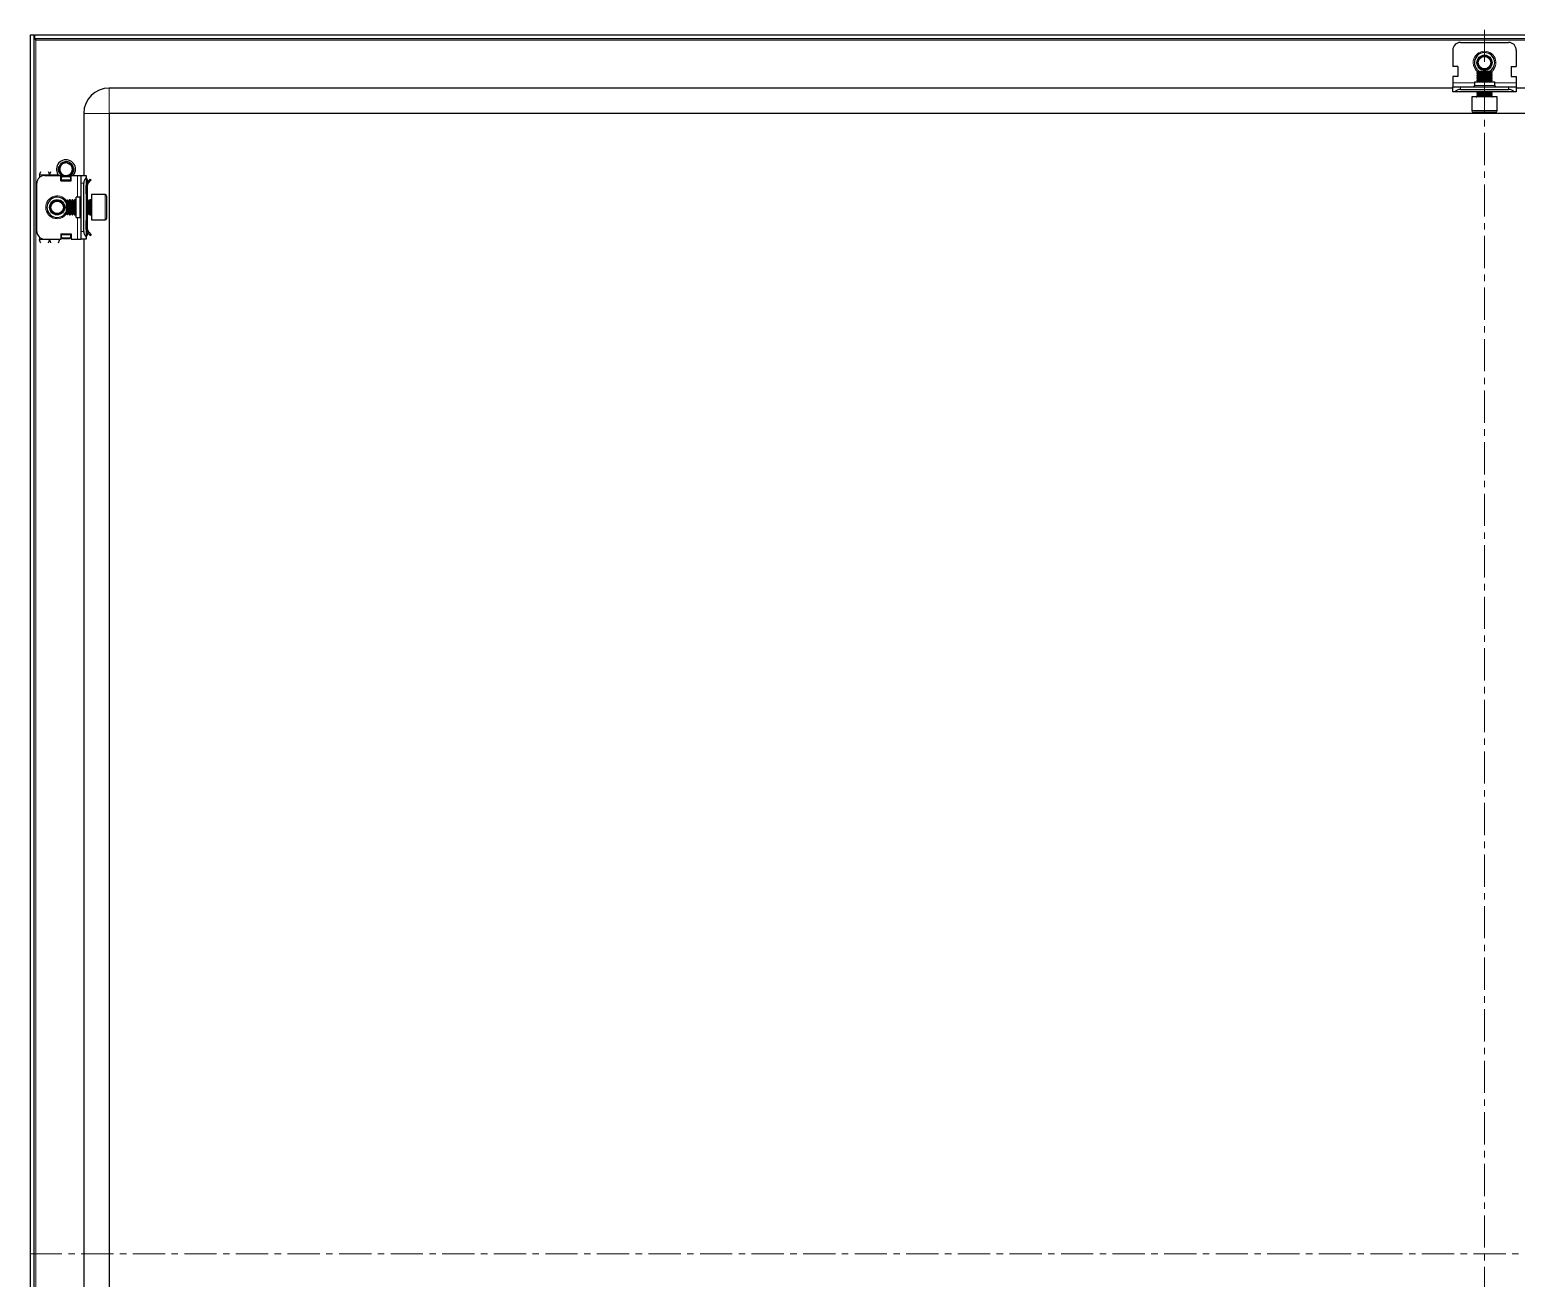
# Model space of a CAD drawing. Header units: millimetres. Extents: x -662 to 1946, y -353 to 961.
# Drawn here: x 800 to 1386, y 280 to 773 of the extents above; entities that cross this region are included whole.
import ezdxf

# ---------------------------------------------------------------- set-up
doc = ezdxf.new("R2010")
doc.units = ezdxf.units.MM
doc.linetypes.add('CENTERX2', pattern=[20.32, 12.7, -2.54, 2.54, -2.54])
doc.layers.add('FORMAT', color=7, linetype='Continuous')

msp = doc.modelspace()

# ---------------------------------------------------------------- linework, layer by layer
at = {"color": 7, "linetype": 'Continuous', "lineweight": 25}
for p, q in [((800.17, -190.4), (800.17, 770.6)), ((800.17, 770.6), (801.67, 770.6)), ((801.67, -190.4), (801.67, 770.6)), ((801.87, 769.1), (801.87, 770.6)), ((801.87, 770.6), (1944.47, 770.6)), ((801.87, 769.1), (1944.47, 769.1)), ((1363.67, 767.6), (1382.67, 767.6)), ((1360.67, 764.6), (1360.67, 758.1)), ((1385.67, 764.6), (1385.67, 758.1)), ((1362.67, 758.1), (1360.67, 758.1)), ((1362.67, 758.1), (1362.67, 754.1)), ((1370.73, 756.1), (1370.17, 755.55)), ((1375.62, 756.1), (1370.73, 756.1)), ((1376.17, 755.55), (1375.62, 756.1)), ((1383.67, 758.1), (1385.67, 758.1)), ((1383.67, 758.1), (1383.67, 754.1)), ((1360.67, 754.1), (1360.67, 751.6)), ((1362.67, 754.1), (1360.67, 754.1)), ((1360.67, 751.6), (1360.67, 750.1)), ((1360.67, 748.1), (1360.67, 750.1)), ((1360.67, 750.1), (1363.67, 750.1)), ((1363.67, 750.1), (1382.67, 750.1)), ((1369.17, 752.1), (1369.17, 750.6)), ((1369.17, 752.1), (1377.17, 752.1)), ((1370.17, 755.55), (1370.17, 755.49)), ((1376.17, 755.55), (1370.17, 755.55)), ((1370.17, 755.49), (1370.73, 755.1)), ((1370.65, 755.49), (1370.17, 755.49)), ((1370.73, 755.1), (1370.17, 754.71)), ((1370.17, 754.71), (1370.17, 754.49)), ((1370.65, 754.71), (1370.17, 754.71)), ((1370.17, 754.49), (1370.73, 754.1)), ((1370.65, 754.49), (1370.17, 754.49)), ((1370.73, 754.1), (1370.17, 753.71)), ((1370.17, 753.71), (1370.17, 753.49)), ((1370.65, 753.71), (1370.17, 753.71)), ((1370.17, 753.49), (1370.73, 753.1)), ((1370.65, 753.49), (1370.17, 753.49)), ((1370.73, 753.1), (1370.17, 752.71)), ((1370.17, 752.71), (1370.17, 752.49)), ((1370.65, 752.71), (1370.17, 752.71)), ((1370.17, 752.49), (1370.73, 752.1)), ((1370.65, 752.49), (1370.17, 752.49)), ((1376.17, 755.49), (1370.65, 755.49)), ((1376.17, 754.71), (1370.65, 754.71)), ((1376.17, 754.49), (1370.65, 754.49)), ((1376.17, 753.71), (1370.65, 753.71)), ((1376.17, 753.49), (1370.65, 753.49)), ((1376.17, 752.71), (1370.65, 752.71)), ((1376.17, 752.49), (1370.65, 752.49)), ((1371.11, 755.1), (1370.73, 755.1)), ((1371.11, 754.1), (1370.73, 754.1)), ((1371.11, 753.1), (1370.73, 753.1)), ((1375.62, 755.1), (1371.11, 755.1)), ((1375.62, 754.1), (1371.11, 754.1)), ((1375.62, 753.1), (1371.11, 753.1)), ((1375.62, 755.1), (1376.17, 755.49)), ((1376.17, 754.71), (1375.62, 755.1)), ((1375.62, 754.1), (1376.17, 754.49)), ((1376.17, 753.71), (1375.62, 754.1)), ((1375.62, 753.1), (1376.17, 753.49)), ((1376.17, 752.71), (1375.62, 753.1)), ((1375.62, 752.1), (1376.17, 752.49)), ((1376.17, 755.49), (1376.17, 755.55)), ((1376.17, 754.49), (1376.17, 754.71)), ((1376.17, 753.49), (1376.17, 753.71)), ((1376.17, 752.49), (1376.17, 752.71)), ((1377.17, 750.6), (1377.17, 752.1)), ((1382.67, 750.1), (1385.67, 750.1)), ((1383.67, 754.1), (1385.67, 754.1)), ((1385.67, 754.1), (1385.67, 751.6)), ((1385.67, 751.6), (1385.67, 750.1)), ((1385.67, 750.1), (1385.67, 748.1)), ((1360.67, 749.6), (831.17, 749.6)), ((1361.44, 748.1), (1360.67, 748.1)), ((1384.91, 748.1), (1361.44, 748.1)), ((1363.67, 749.1), (1382.67, 749.1)), ((1368.17, 746.1), (1368.17, 740.7)), ((1378.17, 746.1), (1368.17, 746.1)), ((1370.73, 748.1), (1370.17, 747.71)), ((1370.17, 747.71), (1370.17, 747.49)), ((1370.65, 747.71), (1370.17, 747.71)), ((1370.17, 747.49), (1370.73, 747.1)), ((1370.65, 747.49), (1370.17, 747.49)), ((1370.73, 747.1), (1370.17, 746.71)), ((1370.17, 746.71), (1370.17, 746.35)), ((1370.65, 746.71), (1370.17, 746.71)), ((1376.17, 747.71), (1370.65, 747.71)), ((1376.17, 747.49), (1370.65, 747.49)), ((1376.17, 746.71), (1370.65, 746.71)), ((1371.11, 747.1), (1370.73, 747.1)), ((1375.62, 747.1), (1371.11, 747.1)), ((1376.17, 747.71), (1375.62, 748.1)), ((1375.62, 747.1), (1376.17, 747.49)), ((1376.17, 746.71), (1375.62, 747.1)), ((1376.17, 747.49), (1376.17, 747.71)), ((1376.17, 746.35), (1376.17, 746.71)), ((1378.17, 740.7), (1378.17, 746.1)), ((1385.67, 748.1), (1384.91, 748.1)), ((1915.17, 749.6), (1385.67, 749.6)), ((821.17, 739.6), (821.17, 715.1)), ((831.17, 739.6), (831.17, -159.4)), ((1915.17, 739.6), (831.17, 739.6)), ((1377.57, 740.1), (1368.77, 740.1)), ((814.37, 720.59), (813.63, 720.52)), ((803.67, 715.35), (803.67, 714.34)), ((805.67, 715.1), (812.17, 715.1)), ((811.17, 717.69), (811.2, 717.95)), ((811.17, 717.69), (811.17, 717.64)), ((811.19, 717.9), (811.18, 717.85)), ((811.18, 717.49), (811.19, 717.67)), ((811.18, 717.49), (811.18, 717.44)), ((811.19, 717.29), (811.19, 717.24)), ((811.22, 718.11), (811.21, 718.06)), ((811.22, 717.1), (811.22, 717.05)), ((811.26, 718.3), (811.25, 718.26)), ((811.25, 716.92), (811.26, 716.87)), ((811.26, 718.3), (811.33, 718.54)), ((811.31, 718.49), (811.3, 718.45)), ((811.3, 716.74), (811.31, 716.69)), ((811.36, 716.56), (811.36, 716.55)), ((811.95, 715.59), (811.98, 715.56)), ((812.08, 715.45), (812.12, 715.42)), ((812.17, 713.1), (812.17, 715.1)), ((812.39, 715.19), (812.19, 715.37)), ((812.23, 715.31), (812.27, 715.28)), ((812.39, 715.19), (812.43, 715.16)), ((812.42, 714.72), (812.77, 714.96)), ((812.92, 714.72), (812.42, 714.37)), ((812.42, 714.37), (812.42, 714.72)), ((812.55, 720.12), (812.75, 720.24)), ((812.56, 715.07), (812.61, 715.04)), ((812.74, 714.96), (812.6, 715.08)), ((812.72, 720.23), (812.68, 720.2)), ((812.73, 720.16), (812.68, 720.2)), ((812.72, 720.23), (812.95, 720.31)), ((812.74, 714.96), (812.74, 715.07)), ((812.74, 714.96), (812.78, 714.94)), ((812.91, 720.32), (812.86, 720.3)), ((812.92, 714.72), (813.32, 714.72)), ((813.1, 720.4), (813.05, 720.38)), ((813.28, 714.74), (813.08, 714.84)), ((813.1, 720.4), (813.33, 720.47)), ((813.1, 714.8), (813.14, 714.78)), ((813.29, 720.47), (813.25, 720.45)), ((813.28, 714.74), (813.32, 714.72)), ((813.48, 720.52), (813.44, 720.51)), ((813.45, 714.69), (813.5, 714.68)), ((815.15, 714.76), (814.96, 714.72)), ((815.01, 714.72), (815.42, 714.72)), ((815.92, 714.37), (815.42, 714.72)), ((815.52, 715.01), (815.92, 714.72)), ((815.87, 720.08), (815.83, 720.1)), ((815.92, 714.72), (815.92, 714.37)), ((816.04, 719.95), (816, 719.98)), ((816.19, 719.82), (816.16, 719.85)), ((816.17, 713.1), (816.17, 715.1)), ((816.17, 715.1), (818.67, 715.1)), ((816.44, 715.63), (816.28, 715.51)), ((816.41, 715.67), (816.29, 715.48)), ((816.33, 719.68), (816.3, 719.71)), ((816.33, 719.68), (816.45, 719.55)), ((816.45, 719.56), (816.43, 719.58)), ((816.46, 718.47), (816.63, 718.06)), ((816.94, 716.48), (816.84, 716.3)), ((816.95, 716.48), (816.85, 716.3)), ((817.01, 716.62), (817.02, 716.66)), ((817.06, 716.8), (817.08, 716.85)), ((817.17, 717.4), (817.11, 717.09)), ((817.11, 716.99), (817.12, 717.04)), ((817.15, 717.2), (817.15, 717.25)), ((817.17, 717.6), (817.17, 717.6)), ((817.17, 717.4), (817.17, 717.45)), ((818.67, 715.1), (820.17, 715.1)), ((820.17, 715.1), (822.17, 715.1)), ((820.17, 712.1), (820.17, 715.1)), ((822.17, 715.1), (822.17, 714.34)), ((802.67, 693.1), (802.67, 712.1)), ((812.37, 714.31), (812.17, 714.43)), ((812.17, 713.1), (816.17, 713.1)), ((812.37, 713.1), (812.37, 714.31)), ((812.42, 713.45), (812.42, 714.37)), ((812.42, 713.1), (812.42, 713.45)), ((814.62, 714.64), (814.44, 714.61)), ((814.77, 714.66), (814.82, 714.67)), ((816.17, 714.43), (815.92, 714.28)), ((815.92, 714.37), (815.92, 713.45)), ((815.92, 713.45), (815.92, 713.1)), ((820.17, 693.1), (820.17, 712.1)), ((821.17, 693.1), (821.17, 712.1)), ((822.17, 714.34), (822.17, 690.86)), ((822.17, 714.01), (822.38, 713.81)), ((822.67, 711.35), (822.17, 711.35)), ((822.17, 707.85), (822.17, 711.35)), ((822.67, 713.1), (822.67, 712.64)), ((822.67, 707.85), (822.67, 711.35)), ((822.76, 712.76), (823.73, 713.74)), ((823.11, 712.41), (822.76, 712.76)), ((823.11, 712.41), (824.09, 713.39)), ((823.73, 713.74), (824.09, 713.39)), ((814.73, 705.6), (814.17, 705.05)), ((814.17, 705.05), (814.17, 701.28)), ((814.78, 705.6), (814.73, 705.6)), ((814.73, 705.6), (814.73, 700.98)), ((815.17, 705.05), (814.78, 705.6)), ((814.78, 705.6), (814.78, 705.13)), ((814.78, 705.13), (814.78, 699.6)), ((815.56, 705.6), (815.17, 705.05)), ((815.17, 705.05), (815.17, 704.66)), ((815.17, 704.66), (815.17, 700.15)), ((815.78, 705.6), (815.56, 705.6)), ((815.56, 705.6), (815.56, 705.13)), ((815.56, 705.13), (815.56, 699.6)), ((816.17, 705.05), (815.78, 705.6)), ((815.78, 705.6), (815.78, 705.13)), ((815.78, 705.13), (815.78, 699.6)), ((816.56, 705.6), (816.17, 705.05)), ((816.17, 705.05), (816.17, 704.66)), ((816.17, 704.66), (816.17, 700.15)), ((816.78, 705.6), (816.56, 705.6)), ((816.56, 705.6), (816.56, 705.13)), ((816.56, 705.13), (816.56, 699.6)), ((817.17, 705.05), (816.78, 705.6)), ((816.78, 705.6), (816.78, 705.13)), ((816.78, 705.13), (816.78, 699.6)), ((817.56, 705.6), (817.17, 705.05)), ((817.17, 705.05), (817.17, 704.66)), ((817.17, 704.66), (817.17, 700.15)), ((817.78, 705.6), (817.56, 705.6)), ((817.56, 705.6), (817.56, 705.13)), ((817.56, 705.13), (817.56, 699.6)), ((818.17, 705.05), (817.78, 705.6)), ((817.78, 705.6), (817.78, 705.13)), ((817.78, 705.13), (817.78, 699.6)), ((819.67, 706.6), (818.17, 706.6)), ((818.17, 698.6), (818.17, 706.6)), ((822.67, 707.85), (822.17, 707.85)), ((822.56, 705.6), (822.17, 705.05)), ((822.78, 705.6), (822.56, 705.6)), ((822.56, 705.6), (822.56, 705.13)), ((822.56, 705.13), (822.56, 699.6)), ((822.67, 705.6), (822.67, 707.85)), ((823.17, 705.05), (822.78, 705.6)), ((822.78, 705.6), (822.78, 705.13)), ((822.78, 705.13), (822.78, 699.6)), ((823.56, 705.6), (823.17, 705.05)), ((823.17, 705.05), (823.17, 704.66)), ((823.17, 704.66), (823.17, 700.15)), ((823.92, 705.6), (823.56, 705.6)), ((823.56, 705.6), (823.56, 705.13)), ((823.56, 705.13), (823.56, 699.6)), ((829.57, 707.6), (824.17, 707.6)), ((824.17, 707.6), (824.17, 699.91)), ((830.17, 707), (830.17, 700.23)), ((814.17, 701.28), (814.17, 700.15)), ((814.17, 700.15), (814.73, 699.6)), ((814.73, 700.98), (814.73, 699.6)), ((814.73, 699.6), (814.78, 699.6)), ((814.78, 699.6), (815.17, 700.15)), ((815.17, 700.15), (815.56, 699.6)), ((815.56, 699.6), (815.78, 699.6)), ((815.78, 699.6), (816.17, 700.15)), ((816.17, 700.15), (816.56, 699.6)), ((816.56, 699.6), (816.78, 699.6)), ((816.78, 699.6), (817.17, 700.15)), ((817.17, 700.15), (817.56, 699.6)), ((817.56, 699.6), (817.78, 699.6)), ((817.78, 699.6), (818.17, 700.15)), ((818.17, 698.6), (819.67, 698.6)), ((822.17, 700.15), (822.56, 699.6)), ((822.17, 697.35), (822.67, 697.35)), ((822.17, 693.85), (822.17, 697.35)), ((822.56, 699.6), (822.78, 699.6)), ((822.67, 697.35), (822.67, 699.6)), ((822.67, 693.85), (822.67, 697.35)), ((822.78, 699.6), (823.17, 700.15)), ((823.17, 700.15), (823.56, 699.6)), ((823.56, 699.6), (823.92, 699.6)), ((824.17, 699.91), (824.17, 697.6)), ((824.17, 697.6), (829.57, 697.6)), ((830.17, 700.23), (830.17, 698.2)), ((812.17, 692.1), (812.17, 690.1)), ((812.17, 692.1), (816.17, 692.1)), ((812.37, 690.22), (812.37, 692.1)), ((812.42, 691.75), (812.42, 692.1)), ((812.42, 690.83), (812.42, 691.75)), ((815.92, 692.1), (815.92, 691.75)), ((815.92, 691.75), (815.92, 690.83)), ((816.17, 692.1), (816.17, 690.1)), ((820.17, 690.1), (820.17, 693.1)), ((822.67, 693.85), (822.17, 693.85)), ((822.38, 691.39), (822.17, 691.19)), ((822.67, 692.1), (822.67, 692.49)), ((823.11, 692.79), (822.76, 692.44)), ((822.76, 692.44), (823.73, 691.46)), ((823.11, 692.79), (824.09, 691.81)), ((823.73, 691.46), (824.09, 691.81)), ((803.67, 690.86), (803.67, 689.85)), ((805.67, 690.1), (812.17, 690.1)), ((811.67, 690.1), (811.67, 689.85)), ((812.17, 690.22), (812.37, 690.22)), ((812.42, 690.83), (812.92, 690.48)), ((812.42, 690.48), (812.42, 690.83)), ((812.92, 690.13), (812.42, 690.48)), ((815.42, 690.48), (812.92, 690.48)), ((812.92, 690.48), (812.92, 690.13)), ((815.42, 690.13), (812.92, 690.13)), ((815.42, 690.48), (815.92, 690.83)), ((815.42, 690.13), (815.42, 690.48)), ((815.92, 690.48), (815.42, 690.13)), ((815.92, 690.83), (815.92, 690.48)), ((816.17, 690.1), (818.67, 690.1)), ((818.67, 690.1), (820.17, 690.1)), ((822.17, 690.1), (820.17, 690.1)), ((821.17, 690.1), (821.17, -109.9)), ((822.17, 690.86), (822.17, 690.1))]:
    msp.add_line(p, q, dxfattribs=at)
at = {"color": 8, "linetype": 'Continuous', "lineweight": 18}
for p, q in [((802.27, -188.3), (802.27, 768.5)), ((802.27, 768.5), (1944.07, 768.5)), ((1360.67, 751.6), (1369.17, 751.6)), ((1363.67, 750.1), (1363.67, 749.1)), ((1369.17, 750.6), (1377.17, 750.6)), ((1377.17, 751.6), (1385.67, 751.6)), ((1382.67, 749.1), (1382.67, 750.1)), ((831.17, 739.6), (831.17, 749.6)), ((1370.17, 746.35), (1374.79, 746.35)), ((1374.79, 746.35), (1376.17, 746.35)), ((831.17, 739.6), (821.17, 739.6)), ((1368.17, 740.7), (1378.17, 740.7)), ((803.67, 715.35), (807.67, 715.35)), ((807.67, 715.35), (811.17, 715.35)), ((818.67, 706.6), (818.67, 715.1)), ((815.92, 713.45), (812.42, 713.45)), ((821.17, 712.1), (820.17, 712.1)), ((822.17, 713.6), (822.38, 713.81)), ((822.17, 713.1), (822.67, 713.1)), ((819.67, 698.6), (819.67, 706.6)), ((823.92, 699.6), (823.92, 705.6)), ((829.57, 699.91), (829.57, 707.6)), ((818.67, 690.1), (818.67, 698.6)), ((829.57, 697.6), (829.57, 699.91)), ((812.42, 691.75), (815.92, 691.75)), ((820.17, 693.1), (821.17, 693.1)), ((822.17, 692.1), (822.67, 692.1)), ((822.17, 691.6), (822.38, 691.39)), ((803.67, 689.85), (807.67, 689.85)), ((811.67, 689.85), (807.67, 689.85))]:
    msp.add_line(p, q, dxfattribs=at)
at = {"color": 7, "linetype": 'Continuous', "lineweight": 25}
for centre, radius in [((1373.17, 759.6), 3), ((1373.17, 759.6), 2.76), ((1373.17, 759.6), 2.45), ((810.67, 702.6), 3), ((810.67, 702.6), 2.76), ((810.67, 702.6), 2.45)]:
    msp.add_circle(centre, radius, dxfattribs=at)
for centre, radius, start, end in [((1363.67, 764.6), 3, 90, 180), ((1382.67, 764.6), 3, 0, 90), ((1373.17, 759.6), 4, 0, 241.04498), ((1373.17, 759.6), 4, 298.95502, 0), ((1368.67, 750.6), 0.5, 270, 0), ((1377.67, 750.6), 0.5, 180, 270), ((831.17, 739.6), 10, 90, 180), ((1363.67, 746.1), 3, 90, 138.18969), ((1369.92, 746.35), 0.25, 270, 0), ((1376.42, 746.35), 0.25, 180, 270), ((1382.67, 746.1), 3, 41.81031, 90), ((1368.77, 740.7), 0.6, 180, 270), ((1377.57, 740.7), 0.6, 270, 0), ((814.17, 717.6), 3.75, 0, 221.81031), ((814.17, 717.6), 3, 59.92857, 86.21929), ((805.67, 712.1), 3, 90, 180), ((814.17, 717.6), 2.5, 168.59442, 228.59442), ((814.17, 717.6), 2.5, 108.59442, 168.59442), ((814.17, 717.6), 2.5, 228.59442, 288.59442), ((814.17, 717.6), 2.5, 75.88813, 108.59442), ((814.17, 717.6), 2.5, 288.59442, 348.59442), ((814.17, 717.6), 3, 360, 40.74374), ((814.17, 717.6), 2.5, 348.59442, 10.51652), ((814.17, 717.6), 3.75, 318.18969, 0), ((824.17, 712.1), 3, 131.81031, 180), ((821.67, 713.1), 1, 0, 45), ((810.67, 702.6), 4, 90, 331.04498), ((810.67, 702.6), 4, 28.95502, 90), ((819.67, 707.1), 0.5, 270, 0), ((823.92, 705.85), 0.25, 270, 0), ((829.57, 707), 0.6, 0, 90), ((819.67, 698.1), 0.5, 0, 90), ((823.92, 699.35), 0.25, 0, 90), ((829.57, 698.2), 0.6, 270, 0), ((805.67, 693.1), 3, 180, 270), ((824.17, 693.1), 3, 180, 228.18969), ((821.67, 692.1), 1, 315, 0)]:
    msp.add_arc(centre, radius, start, end, dxfattribs=at)
at = {"color": 8, "linetype": 'Continuous', "lineweight": 18}
for centre, start, end in [((1373.17, 759.6), 305.46217, 180), ((1373.17, 759.6), 180, 234.53783), ((810.67, 702.6), 35.46217, 270), ((810.67, 702.6), 270, 324.53783)]:
    msp.add_arc(centre, 4.5, start, end, dxfattribs=at)
at = {"color": 7, "linetype": 'Continuous', "lineweight": 25}
for points, knots in [([(801.87, 769.49), (801.86, 769.52), (801.72, 769.89), (801.7, 770.26), (801.67, 770.6)], [0, 0, 0, 0, 0.0909305, 1, 1, 1, 1]), ([(802.27, 768.5), (802.19, 768.68), (802.09, 768.88), (802.02, 769.08), (802.02, 769.1)], [0, 0, 0, 0, 0.908361, 1, 1, 1, 1]), ([(814.8, 720.53), (814.78, 720.54), (814.73, 720.55), (814.69, 720.56), (814.67, 720.56)], [0, 0, 0, 0, 0.621535, 1, 1, 1, 1]), ([(803.67, 715.35), (803.77, 715.59), (803.96, 716.08), (804.15, 716.48), (804.24, 716.67)], [0, 0, 0, 0, 0.5020654, 1, 1, 1, 1]), ([(807.1, 716.66), (807.18, 716.51), (807.36, 716.16), (807.55, 715.67), (807.66, 715.39), (807.67, 715.35)], [0, 0, 0, 0, 0.415483, 0.917152, 1, 1, 1, 1]), ([(807.67, 715.35), (807.77, 715.59), (807.96, 716.08), (808.15, 716.48), (808.24, 716.67)], [0, 0, 0, 0, 0.502065, 1, 1, 1, 1]), ([(811.17, 717.69), (811.21, 717.71), (811.27, 717.74), (811.37, 717.76), (811.45, 717.77), (811.5, 717.76), (811.52, 717.76)], [0, 0, 0, 0, 0.293779, 0.558982, 0.818494, 1, 1, 1, 1]), ([(811.4, 717.67), (811.38, 717.67), (811.33, 717.68), (811.26, 717.67), (811.2, 717.65), (811.17, 717.64)], [0, 0, 0, 0, 0.236131, 0.613435, 1, 1, 1, 1]), ([(811.95, 715.59), (811.83, 715.74), (811.54, 716.09), (811.25, 716.75), (811.2, 717.26), (811.17, 717.51)], [0, 0, 0, 0, 0.274163, 0.639603, 1, 1, 1, 1]), ([(811.57, 717.8), (811.56, 717.8), (811.53, 717.83), (811.46, 717.85), (811.36, 717.87), (811.27, 717.87), (811.21, 717.86), (811.18, 717.85)], [0, 0, 0, 0, 0.050156, 0.304513, 0.55888, 0.776903, 1, 1, 1, 1]), ([(811.19, 717.9), (811.22, 717.91), (811.29, 717.94), (811.38, 717.95), (811.47, 717.95), (811.56, 717.93), (811.61, 717.91), (811.63, 717.89), (811.64, 717.89)], [0, 0, 0, 0, 0.227908, 0.430276, 0.627707, 0.816134, 0.99284, 1, 1, 1, 1]), ([(811.28, 716.86), (811.27, 716.9), (811.21, 717.05), (811.19, 717.21), (811.19, 717.33)], [0, 0, 0, 0, 0.28291, 1, 1, 1, 1]), ([(811.65, 717.92), (811.63, 717.94), (811.57, 717.98), (811.49, 718.02), (811.39, 718.05), (811.3, 718.06), (811.24, 718.06), (811.21, 718.06)], [0, 0, 0, 0, 0.19243, 0.403622, 0.614801, 0.805152, 1, 1, 1, 1]), ([(811.22, 718.11), (811.25, 718.11), (811.32, 718.13), (811.41, 718.13), (811.5, 718.12), (811.58, 718.09), (811.64, 718.05), (811.68, 718.02), (811.69, 718)], [0, 0, 0, 0, 0.205811, 0.38496, 0.558827, 0.724121, 0.878934, 1, 1, 1, 1]), ([(811.68, 718.05), (811.66, 718.07), (811.61, 718.12), (811.53, 718.18), (811.44, 718.22), (811.35, 718.25), (811.28, 718.26), (811.25, 718.26)], [0, 0, 0, 0, 0.183111, 0.381533, 0.579913, 0.787111, 1, 1, 1, 1]), ([(811.26, 718.3), (811.29, 718.31), (811.36, 718.32), (811.45, 718.3), (811.53, 718.28), (811.6, 718.24), (811.66, 718.19), (811.69, 718.15), (811.71, 718.13)], [0, 0, 0, 0, 0.207037, 0.38272, 0.55212, 0.712365, 0.86221, 1, 1, 1, 1]), ([(811.48, 716.3), (811.46, 716.33), (811.37, 716.47), (811.33, 716.63), (811.29, 716.76)], [0, 0, 0, 0, 0.192577, 1, 1, 1, 1]), ([(811.3, 718.43), (811.3, 718.45), (811.32, 718.57), (811.37, 718.67), (811.41, 718.75)], [0, 0, 0, 0, 0.2181682, 1, 1, 1, 1]), ([(811.72, 718.14), (811.71, 718.16), (811.68, 718.2), (811.63, 718.27), (811.55, 718.34), (811.47, 718.39), (811.38, 718.43), (811.32, 718.44), (811.3, 718.45)], [0, 0, 0, 0, 0.112687, 0.266978, 0.464332, 0.661607, 0.829157, 1, 1, 1, 1]), ([(811.31, 718.49), (811.34, 718.49), (811.4, 718.49), (811.48, 718.47), (811.56, 718.43), (811.62, 718.38), (811.67, 718.33), (811.71, 718.26), (811.73, 718.22), (811.73, 718.19), (811.73, 718.19)], [0, 0, 0, 0, 0.159812, 0.318711, 0.470648, 0.614013, 0.748131, 0.873387, 0.991083, 1, 1, 1, 1]), ([(811.72, 718.09), (811.72, 718.07), (811.7, 717.99), (811.64, 717.89), (811.57, 717.8), (811.51, 717.74), (811.44, 717.69), (811.38, 717.66), (811.35, 717.64), (811.34, 717.64)], [0, 0, 0, 0, 0.125166, 0.336769, 0.488675, 0.640371, 0.791962, 0.943503, 1, 1, 1, 1]), ([(811.34, 717.64), (811.34, 717.57), (811.36, 717.17), (811.54, 716.5), (811.9, 716.03), (812.07, 715.8)], [0, 0, 0, 0, 0.108003, 0.585763, 1, 1, 1, 1]), ([(812.71, 720.15), (812.64, 720.1), (812.29, 719.87), (811.8, 719.37), (811.57, 718.81), (811.47, 718.57)], [0, 0, 0, 0, 0.128781, 0.613629, 1, 1, 1, 1]), ([(811.47, 718.57), (811.48, 718.57), (811.51, 718.56), (811.56, 718.53), (811.62, 718.48), (811.67, 718.43), (811.71, 718.35), (811.74, 718.25), (811.73, 718.15), (811.72, 718.1), (811.72, 718.09)], [0, 0, 0, 0, 0.022761, 0.192243, 0.346896, 0.477535, 0.588677, 0.783334, 0.968624, 1, 1, 1, 1]), ([(811.74, 718.17), (811.73, 718.2), (811.72, 718.26), (811.68, 718.35), (811.63, 718.42), (811.58, 718.49), (811.52, 718.54), (811.48, 718.56), (811.47, 718.57)], [0, 0, 0, 0, 0.182737, 0.363423, 0.543947, 0.724373, 0.904747, 1, 1, 1, 1]), ([(811.86, 715.72), (811.82, 715.76), (811.68, 715.89), (811.59, 716.07), (811.53, 716.19)], [0, 0, 0, 0, 0.288707, 1, 1, 1, 1]), ([(811.95, 715.59), (811.96, 715.61), (812, 715.66), (812.06, 715.72), (812.13, 715.76), (812.2, 715.79), (812.28, 715.81), (812.34, 715.81), (812.38, 715.8), (812.39, 715.79)], [0, 0, 0, 0, 0.169226, 0.337427, 0.497935, 0.649179, 0.790582, 0.922688, 1, 1, 1, 1]), ([(812.44, 715.75), (812.43, 715.76), (812.36, 715.76), (812.27, 715.74), (812.16, 715.7), (812.06, 715.64), (812.01, 715.59), (811.98, 715.56)], [0, 0, 0, 0, 0.046579, 0.362688, 0.551736, 0.740753, 1, 1, 1, 1]), ([(812.07, 715.8), (812.08, 715.81), (812.11, 715.82), (812.16, 715.84), (812.25, 715.85), (812.35, 715.83), (812.45, 715.78), (812.5, 715.74), (812.52, 715.73)], [0, 0, 0, 0, 0.045866, 0.230744, 0.387461, 0.658246, 0.861978, 1, 1, 1, 1]), ([(812.44, 715.79), (812.41, 715.8), (812.34, 715.82), (812.25, 715.83), (812.16, 715.82), (812.1, 715.81), (812.07, 715.8)], [0, 0, 0, 0, 0.251795, 0.502165, 0.752314, 1, 1, 1, 1]), ([(812.08, 715.45), (812.1, 715.48), (812.12, 715.54), (812.18, 715.61), (812.25, 715.67), (812.32, 715.71), (812.39, 715.73), (812.44, 715.73), (812.46, 715.73)], [0, 0, 0, 0, 0.211659, 0.390361, 0.562352, 0.724819, 0.876696, 1, 1, 1, 1]), ([(812.53, 715.68), (812.5, 715.67), (812.43, 715.66), (812.34, 715.62), (812.25, 715.57), (812.18, 715.5), (812.14, 715.45), (812.12, 715.42)], [0, 0, 0, 0, 0.190996, 0.383798, 0.576553, 0.78528, 1, 1, 1, 1]), ([(812.23, 715.31), (812.24, 715.35), (812.26, 715.41), (812.31, 715.5), (812.37, 715.56), (812.43, 715.61), (812.49, 715.65), (812.53, 715.65), (812.54, 715.65)], [0, 0, 0, 0, 0.219212, 0.409339, 0.593597, 0.768568, 0.932394, 1, 1, 1, 1]), ([(812.63, 715.59), (812.63, 715.59), (812.59, 715.59), (812.53, 715.56), (812.44, 715.5), (812.37, 715.44), (812.31, 715.37), (812.28, 715.31), (812.27, 715.28)], [0, 0, 0, 0, 0.002693, 0.20821, 0.413641, 0.619057, 0.807274, 1, 1, 1, 1]), ([(812.39, 715.19), (812.4, 715.22), (812.41, 715.29), (812.45, 715.38), (812.5, 715.45), (812.56, 715.51), (812.61, 715.55), (812.64, 715.56), (812.65, 715.57)], [0, 0, 0, 0, 0.222831, 0.420099, 0.612409, 0.79585, 0.967895, 1, 1, 1, 1]), ([(812.69, 715.47), (812.68, 715.46), (812.64, 715.44), (812.58, 715.39), (812.51, 715.32), (812.46, 715.24), (812.44, 715.18), (812.43, 715.16)], [0, 0, 0, 0, 0.0849649, 0.3293377, 0.5737157, 0.7844106, 1, 1, 1, 1]), ([(812.52, 715.73), (812.53, 715.72), (812.57, 715.68), (812.62, 715.62), (812.66, 715.54), (812.7, 715.45), (812.72, 715.36), (812.73, 715.31), (812.73, 715.28)], [0, 0, 0, 0, 0.066273, 0.267344, 0.423096, 0.618734, 0.814089, 1, 1, 1, 1]), ([(812.56, 715.07), (812.57, 715.1), (812.57, 715.17), (812.6, 715.27), (812.65, 715.35), (812.68, 715.4), (812.7, 715.42), (812.7, 715.42)], [0, 0, 0, 0, 0.275174, 0.522846, 0.765225, 0.99702, 1, 1, 1, 1]), ([(812.72, 715.28), (812.7, 715.26), (812.67, 715.21), (812.63, 715.13), (812.61, 715.07), (812.61, 715.04)], [0, 0, 0, 0, 0.351509, 0.671861, 1, 1, 1, 1]), ([(813.38, 719.97), (813.36, 719.97), (813.32, 719.95), (813.24, 719.94), (813.14, 719.94), (813.05, 719.95), (812.96, 719.98), (812.88, 720.01), (812.81, 720.06), (812.75, 720.11), (812.72, 720.14), (812.71, 720.15)], [0, 0, 0, 0, 0.04296, 0.1733, 0.274263, 0.401081, 0.527716, 0.654259, 0.780759, 0.936852, 1, 1, 1, 1]), ([(812.72, 720.23), (812.76, 720.21), (812.81, 720.17), (812.88, 720.1), (812.93, 720.04), (812.94, 720), (812.95, 719.99)], [0, 0, 0, 0, 0.319514, 0.608493, 0.891527, 1, 1, 1, 1]), ([(812.81, 715.26), (812.81, 715.25), (812.81, 715.22), (812.8, 715.15), (812.78, 715.06), (812.74, 715), (812.72, 714.97)], [0, 0, 0, 0, 0.0582551, 0.3055086, 0.6471604, 1, 1, 1, 1]), ([(814.77, 714.66), (814.74, 714.65), (814.42, 714.59), (813.78, 714.58), (813.12, 714.77), (812.79, 714.94), (812.72, 714.97)], [0, 0, 0, 0, 0.044285, 0.46488, 0.894202, 1, 1, 1, 1]), ([(812.73, 715.28), (812.79, 715.25), (813.12, 715.07), (813.79, 714.89), (814.41, 714.93), (814.7, 715), (814.7, 715)], [0, 0, 0, 0, 0.102158, 0.551599, 0.99962, 1, 1, 1, 1]), ([(813.02, 719.96), (813.02, 719.96), (813.02, 720), (813, 720.07), (812.97, 720.16), (812.92, 720.24), (812.88, 720.28), (812.86, 720.3)], [0, 0, 0, 0, 0.00279, 0.269575, 0.536371, 0.765499, 1, 1, 1, 1]), ([(812.91, 720.32), (812.94, 720.3), (812.99, 720.26), (813.05, 720.18), (813.1, 720.1), (813.12, 720.02), (813.13, 719.97), (813.13, 719.94)], [0, 0, 0, 0, 0.234253, 0.442787, 0.646465, 0.841043, 1, 1, 1, 1]), ([(813.16, 719.94), (813.17, 719.97), (813.18, 720.03), (813.17, 720.13), (813.14, 720.22), (813.11, 720.31), (813.07, 720.36), (813.05, 720.38)], [0, 0, 0, 0, 0.1816952, 0.3967826, 0.6118603, 0.8036808, 1, 1, 1, 1]), ([(813.1, 720.4), (813.13, 720.38), (813.17, 720.33), (813.23, 720.25), (813.26, 720.16), (813.27, 720.08), (813.27, 720.01), (813.26, 719.96), (813.26, 719.95)], [0, 0, 0, 0, 0.208724, 0.39105, 0.568219, 0.73683, 0.894853, 1, 1, 1, 1]), ([(813.66, 714.66), (813.61, 714.66), (813.47, 714.67), (813.33, 714.72), (813.24, 714.75)], [0, 0, 0, 0, 0.317385, 1, 1, 1, 1]), ([(813.28, 719.95), (813.29, 719.96), (813.3, 720), (813.32, 720.07), (813.33, 720.17), (813.32, 720.27), (813.29, 720.37), (813.26, 720.42), (813.25, 720.45)], [0, 0, 0, 0, 0.043388, 0.23288, 0.422274, 0.611632, 0.803279, 1, 1, 1, 1]), ([(813.29, 720.47), (813.31, 720.44), (813.36, 720.39), (813.39, 720.3), (813.41, 720.22), (813.42, 720.13), (813.4, 720.06), (813.39, 720), (813.37, 719.98), (813.37, 719.97)], [0, 0, 0, 0, 0.198483, 0.367712, 0.531083, 0.685778, 0.830503, 0.965152, 1, 1, 1, 1]), ([(813.63, 720.52), (813.63, 720.51), (813.65, 720.46), (813.67, 720.39), (813.67, 720.3), (813.65, 720.23), (813.62, 720.15), (813.55, 720.07), (813.46, 720), (813.4, 719.98), (813.38, 719.97)], [0, 0, 0, 0, 0.098631, 0.238541, 0.378532, 0.49895, 0.601027, 0.777401, 0.9101, 1, 1, 1, 1]), ([(813.39, 719.99), (813.41, 720.01), (813.43, 720.06), (813.46, 720.15), (813.48, 720.25), (813.48, 720.37), (813.45, 720.46), (813.44, 720.51)], [0, 0, 0, 0, 0.13286, 0.29106, 0.491007, 0.69089, 1, 1, 1, 1]), ([(813.48, 720.52), (813.5, 720.49), (813.53, 720.44), (813.55, 720.36), (813.56, 720.27), (813.55, 720.2), (813.53, 720.1), (813.48, 720.04), (813.46, 720.01)], [0, 0, 0, 0, 0.16279, 0.324686, 0.479688, 0.626058, 0.76302, 1, 1, 1, 1]), ([(813.48, 720.02), (813.48, 720.02), (813.51, 720.05), (813.55, 720.11), (813.59, 720.19), (813.62, 720.28), (813.64, 720.37), (813.64, 720.46), (813.63, 720.5), (813.63, 720.52)], [0, 0, 0, 0, 0.036757, 0.1961925, 0.355485, 0.5146899, 0.7197462, 0.8820053, 1, 1, 1, 1]), ([(814.7, 715), (814.71, 715.01), (814.73, 715.06), (814.8, 715.14), (814.89, 715.2), (814.95, 715.22), (814.97, 715.23)], [0, 0, 0, 0, 0.153621, 0.528305, 0.811762, 1, 1, 1, 1]), ([(814.85, 715.17), (814.82, 715.15), (814.77, 715.11), (814.73, 715.05), (814.71, 715.01), (814.7, 715)], [0, 0, 0, 0, 0.4133204, 0.8335068, 1, 1, 1, 1]), ([(814.77, 714.66), (814.76, 714.69), (814.74, 714.74), (814.72, 714.82), (814.72, 714.91), (814.73, 714.98), (814.77, 715.07), (814.81, 715.13), (814.84, 715.16)], [0, 0, 0, 0, 0.162579, 0.32416, 0.478216, 0.623372, 0.759205, 1, 1, 1, 1]), ([(814.78, 720.02), (815.07, 719.97), (815.36, 719.92), (815.63, 719.79), (815.64, 719.79)], [0, 0, 0, 0, 0.965671, 1, 1, 1, 1]), ([(814.78, 720.02), (814.88, 719.99), (815.01, 719.93), (815.14, 719.86), (815.18, 719.83)], [0, 0, 0, 0, 0.681733, 1, 1, 1, 1]), ([(814.88, 715.16), (814.88, 715.16), (814.85, 715.12), (814.82, 715.03), (814.79, 714.92), (814.79, 714.83), (814.79, 714.75), (814.81, 714.7), (814.82, 714.67)], [0, 0, 0, 0, 0.001313, 0.309582, 0.493731, 0.677835, 0.837663, 1, 1, 1, 1]), ([(814.96, 714.7), (814.94, 714.73), (814.9, 714.79), (814.87, 714.88), (814.86, 714.96), (814.86, 715.04), (814.88, 715.12), (814.9, 715.17), (814.92, 715.2), (814.93, 715.21)], [0, 0, 0, 0, 0.195461, 0.359649, 0.517607, 0.666788, 0.806268, 0.936243, 1, 1, 1, 1]), ([(814.99, 715.2), (814.98, 715.18), (814.96, 715.13), (814.95, 715.05), (814.94, 714.96), (814.95, 714.85), (814.98, 714.77), (815, 714.72)], [0, 0, 0, 0, 0.12511, 0.303759, 0.482355, 0.660934, 1, 1, 1, 1]), ([(814.96, 714.7), (814.97, 714.71), (814.98, 714.71), (815, 714.72), (815, 714.72)], [0, 0, 0, 0, 0.4789775, 1, 1, 1, 1]), ([(814.97, 715.23), (814.98, 715.23), (815.03, 715.25), (815.11, 715.26), (815.21, 715.26), (815.28, 715.25), (815.32, 715.24), (815.33, 715.24)], [0, 0, 0, 0, 0.099011, 0.388276, 0.61301, 0.895384, 1, 1, 1, 1]), ([(815.15, 714.76), (815.13, 714.79), (815.08, 714.84), (815.04, 714.93), (815.01, 715.01), (815, 715.09), (815.01, 715.17), (815.02, 715.22), (815.03, 715.25)], [0, 0, 0, 0, 0.202252, 0.376941, 0.546153, 0.706797, 0.857217, 1, 1, 1, 1]), ([(815.12, 715.26), (815.12, 715.26), (815.11, 715.22), (815.1, 715.15), (815.1, 715.05), (815.11, 714.95), (815.15, 714.86), (815.18, 714.81), (815.2, 714.78)], [0, 0, 0, 0, 0.019058, 0.219488, 0.419831, 0.620151, 0.807785, 1, 1, 1, 1]), ([(815.34, 714.84), (815.32, 714.86), (815.26, 714.91), (815.21, 714.99), (815.17, 715.07), (815.15, 715.15), (815.14, 715.22), (815.15, 715.25), (815.15, 715.26)], [0, 0, 0, 0, 0.218347, 0.4109902, 0.5987107, 0.7777436, 0.9456666, 1, 1, 1, 1]), ([(815.34, 714.84), (815.32, 714.83), (815.26, 714.8), (815.2, 714.79), (815.15, 714.78)], [0, 0, 0, 0, 0.301025, 1, 1, 1, 1]), ([(815.15, 714.76), (815.16, 714.77), (815.17, 714.77), (815.19, 714.78), (815.2, 714.78)], [0, 0, 0, 0, 0.476579, 1, 1, 1, 1]), ([(815.18, 719.83), (815.26, 719.8), (815.58, 719.64), (816.09, 719.22), (816.34, 718.72), (816.46, 718.47)], [0, 0, 0, 0, 0.1306517, 0.5600073, 1, 1, 1, 1]), ([(815.25, 715.25), (815.25, 715.24), (815.25, 715.18), (815.26, 715.1), (815.29, 715.01), (815.33, 714.93), (815.37, 714.88), (815.39, 714.86)], [0, 0, 0, 0, 0.114393, 0.350182, 0.585971, 0.790611, 1, 1, 1, 1]), ([(815.53, 714.93), (815.5, 714.95), (815.44, 714.99), (815.38, 715.06), (815.33, 715.14), (815.31, 715.2), (815.3, 715.24), (815.3, 715.25)], [0, 0, 0, 0, 0.260762, 0.494805, 0.723794, 0.94279, 1, 1, 1, 1]), ([(815.33, 715.24), (815.4, 715.28), (815.72, 715.46), (816.21, 715.93), (816.52, 716.51), (816.61, 716.85), (816.62, 716.91)], [0, 0, 0, 0, 0.104785, 0.513079, 0.918136, 1, 1, 1, 1]), ([(815.34, 714.84), (815.35, 714.84), (815.37, 714.85), (815.38, 714.85), (815.39, 714.86)], [0, 0, 0, 0, 0.476486, 1, 1, 1, 1]), ([(815.35, 715.28), (815.36, 715.28), (815.4, 715.27), (815.47, 715.24), (815.55, 715.19), (815.63, 715.12), (815.67, 715.05), (815.7, 715.02)], [0, 0, 0, 0, 0.084477, 0.253367, 0.470159, 0.686909, 1, 1, 1, 1]), ([(815.42, 715.23), (815.42, 715.21), (815.43, 715.16), (815.46, 715.09), (815.51, 715.01), (815.55, 714.97), (815.57, 714.95)], [0, 0, 0, 0, 0.154183, 0.462567, 0.728091, 1, 1, 1, 1]), ([(815.71, 715.02), (815.68, 715.04), (815.62, 715.08), (815.55, 715.15), (815.51, 715.2), (815.5, 715.22)], [0, 0, 0, 0, 0.362858, 0.693435, 1, 1, 1, 1]), ([(815.53, 714.93), (815.54, 714.93), (815.55, 714.94), (815.57, 714.94), (815.57, 714.95)], [0, 0, 0, 0, 0.477867, 1, 1, 1, 1]), ([(815.64, 719.79), (815.63, 719.8), (815.62, 719.85), (815.62, 719.92), (815.62, 720.01), (815.64, 720.11), (815.66, 720.17), (815.68, 720.2)], [0, 0, 0, 0, 0.113604, 0.31095, 0.508229, 0.75166, 1, 1, 1, 1]), ([(815.69, 720.19), (815.69, 720.15), (815.69, 720.08), (815.66, 719.98), (815.64, 719.92), (815.62, 719.9), (815.62, 719.9)], [0, 0, 0, 0, 0.357139, 0.680979, 0.998183, 1, 1, 1, 1]), ([(815.63, 719.81), (815.65, 719.83), (815.7, 719.87), (815.76, 719.94), (815.8, 720.02), (815.82, 720.07), (815.83, 720.1)], [0, 0, 0, 0, 0.228254, 0.510351, 0.752319, 1, 1, 1, 1]), ([(816.24, 719.38), (816.22, 719.38), (816.18, 719.37), (816.09, 719.36), (816, 719.37), (815.91, 719.41), (815.83, 719.46), (815.74, 719.55), (815.67, 719.66), (815.65, 719.75), (815.64, 719.79)], [0, 0, 0, 0, 0.0736464, 0.1695635, 0.351373, 0.4388934, 0.519676, 0.6829056, 0.8511995, 1, 1, 1, 1]), ([(815.87, 720.08), (815.86, 720.04), (815.86, 719.97), (815.82, 719.88), (815.78, 719.8), (815.72, 719.74), (815.68, 719.71), (815.67, 719.7)], [0, 0, 0, 0, 0.240212, 0.454711, 0.664287, 0.864517, 1, 1, 1, 1]), ([(815.68, 719.66), (815.71, 719.67), (815.76, 719.7), (815.84, 719.76), (815.91, 719.82), (815.96, 719.9), (815.98, 719.96), (816, 719.98)], [0, 0, 0, 0, 0.172104, 0.391099, 0.610089, 0.802801, 1, 1, 1, 1]), ([(817.01, 716.62), (816.8, 716.2), (816.49, 715.55), (815.9, 715.15), (815.7, 715.02)], [0, 0, 0, 0, 0.657042, 1, 1, 1, 1]), ([(815.71, 715.02), (815.72, 715.03), (815.73, 715.04), (815.74, 715.05), (815.75, 715.05)], [0, 0, 0, 0, 0.4801941, 1, 1, 1, 1]), ([(815.88, 715.13), (815.87, 715.12), (815.82, 715.09), (815.76, 715.07), (815.72, 715.05)], [0, 0, 0, 0, 0.230751, 1, 1, 1, 1]), ([(816.04, 719.95), (816.03, 719.92), (816.01, 719.85), (815.97, 719.76), (815.91, 719.69), (815.85, 719.64), (815.79, 719.6), (815.75, 719.59), (815.73, 719.58)], [0, 0, 0, 0, 0.209239, 0.392702, 0.571062, 0.740844, 0.899958, 1, 1, 1, 1]), ([(815.74, 719.56), (815.75, 719.56), (815.8, 719.57), (815.87, 719.59), (815.96, 719.64), (816.04, 719.7), (816.11, 719.77), (816.14, 719.82), (816.16, 719.85)], [0, 0, 0, 0, 0.0505, 0.241124, 0.431653, 0.622154, 0.808692, 1, 1, 1, 1]), ([(816.19, 719.82), (816.18, 719.79), (816.16, 719.72), (816.1, 719.65), (816.04, 719.58), (815.97, 719.54), (815.9, 719.51), (815.84, 719.49), (815.81, 719.49), (815.81, 719.49)], [0, 0, 0, 0, 0.198035, 0.367663, 0.531495, 0.686664, 0.831818, 0.981917, 1, 1, 1, 1]), ([(815.82, 719.48), (815.82, 719.48), (815.86, 719.48), (815.92, 719.49), (816.01, 719.51), (816.09, 719.54), (816.17, 719.58), (816.24, 719.64), (816.28, 719.69), (816.3, 719.71)], [0, 0, 0, 0, 0.018281, 0.175639, 0.332896, 0.490097, 0.647274, 0.821632, 1, 1, 1, 1]), ([(816.33, 719.68), (816.32, 719.66), (816.29, 719.6), (816.23, 719.54), (816.16, 719.49), (816.09, 719.45), (816.02, 719.43), (815.94, 719.42), (815.89, 719.43), (815.87, 719.44)], [0, 0, 0, 0, 0.159446, 0.318034, 0.469983, 0.61348, 0.747649, 0.872856, 1, 1, 1, 1]), ([(815.88, 719.43), (815.91, 719.42), (815.97, 719.41), (816.06, 719.41), (816.13, 719.42), (816.22, 719.44), (816.32, 719.49), (816.39, 719.54), (816.43, 719.58)], [0, 0, 0, 0, 0.1494074, 0.2785629, 0.4076606, 0.5367225, 0.7270454, 1, 1, 1, 1]), ([(815.88, 715.13), (815.89, 715.14), (815.9, 715.15), (815.91, 715.16), (815.92, 715.16)], [0, 0, 0, 0, 0.4826873, 1, 1, 1, 1]), ([(816.04, 715.25), (816.04, 715.25), (816.05, 715.26), (816.07, 715.27), (816.07, 715.28)], [0, 0, 0, 0, 0.484546, 1, 1, 1, 1]), ([(816.72, 716.08), (816.7, 716.03), (816.6, 715.73), (816.35, 715.52), (816.15, 715.34)], [0, 0, 0, 0, 0.171865, 1, 1, 1, 1]), ([(816.18, 715.37), (816.19, 715.38), (816.2, 715.39), (816.21, 715.4), (816.21, 715.4)], [0, 0, 0, 0, 0.485158, 1, 1, 1, 1]), ([(816.45, 719.56), (816.43, 719.53), (816.4, 719.49), (816.33, 719.43), (816.28, 719.4), (816.25, 719.38), (816.24, 719.38)], [0, 0, 0, 0, 0.315056, 0.630194, 0.945514, 1, 1, 1, 1]), ([(816.24, 719.38), (816.27, 719.36), (816.51, 719.14), (816.86, 718.68), (817.1, 718.07), (817.15, 717.72), (817.17, 717.6)], [0, 0, 0, 0, 0.050685, 0.485619, 0.826643, 1, 1, 1, 1]), ([(816.31, 715.5), (816.32, 715.5), (816.33, 715.52), (816.34, 715.53), (816.35, 715.53)], [0, 0, 0, 0, 0.484232, 1, 1, 1, 1]), ([(816.8, 716.21), (816.78, 716.14), (816.7, 715.93), (816.53, 715.77), (816.42, 715.66)], [0, 0, 0, 0, 0.333789, 1, 1, 1, 1]), ([(816.44, 715.63), (816.44, 715.64), (816.46, 715.66), (816.48, 715.68), (816.49, 715.69)], [0, 0, 0, 0, 0.296796, 1, 1, 1, 1]), ([(816.62, 716.91), (816.62, 716.95), (816.61, 717.01), (816.62, 717.08), (816.62, 717.11)], [0, 0, 0, 0, 0.544473, 1, 1, 1, 1]), ([(816.62, 717.11), (816.63, 717.11), (816.64, 717.16), (816.66, 717.22), (816.68, 717.26), (816.68, 717.27)], [0, 0, 0, 0, 0.157682, 0.8030401, 1, 1, 1, 1]), ([(817.06, 716.8), (817.03, 716.8), (816.97, 716.8), (816.89, 716.81), (816.81, 716.84), (816.74, 716.89), (816.68, 716.94), (816.64, 716.99), (816.62, 717.03), (816.62, 717.05)], [0, 0, 0, 0, 0.165667, 0.330522, 0.488809, 0.638525, 0.778629, 0.909213, 1, 1, 1, 1]), ([(817.01, 716.62), (816.98, 716.62), (816.92, 716.63), (816.84, 716.66), (816.77, 716.7), (816.72, 716.76), (816.67, 716.82), (816.64, 716.88), (816.62, 716.93), (816.62, 716.97), (816.62, 716.98)], [0, 0, 0, 0, 0.154027, 0.307095, 0.452862, 0.590123, 0.718565, 0.838856, 0.95247, 1, 1, 1, 1]), ([(816.68, 717.27), (816.69, 717.38), (816.71, 717.64), (816.66, 717.9), (816.63, 718.06)], [0, 0, 0, 0, 0.408521, 1, 1, 1, 1]), ([(816.65, 717.25), (816.66, 717.24), (816.69, 717.2), (816.75, 717.15), (816.84, 717.1), (816.93, 717.06), (817.03, 717.04), (817.09, 717.04), (817.12, 717.04)], [0, 0, 0, 0, 0.069872, 0.258455, 0.446951, 0.635422, 0.81547, 1, 1, 1, 1]), ([(817.11, 716.99), (817.08, 716.99), (817.01, 716.98), (816.91, 716.98), (816.83, 717), (816.76, 717.04), (816.69, 717.08), (816.66, 717.11), (816.65, 717.13)], [0, 0, 0, 0, 0.208898, 0.388587, 0.562428, 0.727295, 0.881578, 1, 1, 1, 1]), ([(816.65, 717.1), (816.66, 717.08), (816.69, 717.04), (816.75, 716.98), (816.83, 716.93), (816.9, 716.89), (816.99, 716.86), (817.05, 716.85), (817.08, 716.85)], [0, 0, 0, 0, 0.137266, 0.30795, 0.478578, 0.649185, 0.822833, 1, 1, 1, 1]), ([(816.65, 716.96), (816.65, 716.95), (816.67, 716.91), (816.72, 716.84), (816.8, 716.77), (816.87, 716.72), (816.95, 716.68), (817, 716.67), (817.02, 716.66)], [0, 0, 0, 0, 0.076151, 0.276704, 0.47712, 0.677473, 0.837574, 1, 1, 1, 1]), ([(816.68, 717.31), (816.69, 717.33), (816.71, 717.36), (816.75, 717.41), (816.8, 717.46), (816.87, 717.51), (816.94, 717.56), (817.03, 717.58), (817.1, 717.6), (817.15, 717.6), (817.17, 717.6)], [0, 0, 0, 0, 0.060221, 0.18113, 0.301988, 0.42281, 0.589437, 0.75603, 0.87711, 1, 1, 1, 1]), ([(817.15, 717.2), (817.11, 717.19), (817.05, 717.16), (816.95, 717.16), (816.86, 717.17), (816.78, 717.19), (816.72, 717.22), (816.69, 717.25), (816.68, 717.26)], [0, 0, 0, 0, 0.214065, 0.402363, 0.585629, 0.760234, 0.923894, 1, 1, 1, 1]), ([(816.71, 717.36), (816.73, 717.34), (816.79, 717.3), (816.88, 717.26), (816.97, 717.24), (817.06, 717.23), (817.12, 717.24), (817.15, 717.25)], [0, 0, 0, 0, 0.189173, 0.404697, 0.62022, 0.807935, 1, 1, 1, 1]), ([(817.17, 717.4), (817.13, 717.39), (817.07, 717.36), (816.97, 717.34), (816.88, 717.34), (816.8, 717.36), (816.75, 717.38), (816.73, 717.39)], [0, 0, 0, 0, 0.235039, 0.445532, 0.651268, 0.847853, 1, 1, 1, 1]), ([(816.94, 716.49), (816.92, 716.43), (816.89, 716.3), (816.82, 716.19), (816.79, 716.13)], [0, 0, 0, 0, 0.462482, 1, 1, 1, 1]), ([(816.82, 717.47), (816.84, 717.46), (816.9, 717.44), (816.99, 717.43), (817.08, 717.43), (817.14, 717.45), (817.17, 717.45)], [0, 0, 0, 0, 0.237597, 0.516729, 0.755527, 1, 1, 1, 1]), ([(817.17, 717.61), (817.14, 717.59), (817.08, 717.56), (816.99, 717.53), (816.93, 717.53), (816.9, 717.53)], [0, 0, 0, 0, 0.371226, 0.708872, 1, 1, 1, 1]), ([(817.11, 716.99), (817.1, 716.94), (817.09, 716.86), (817.05, 716.79), (817.04, 716.76)], [0, 0, 0, 0, 0.657988, 1, 1, 1, 1]), ([(817.17, 717.61), (817.17, 717.56), (817.18, 717.48), (817.16, 717.4), (817.15, 717.38)], [0, 0, 0, 0, 0.659859, 1, 1, 1, 1]), ([(814.34, 714.63), (814.27, 714.62), (814.1, 714.59), (813.93, 714.61), (813.83, 714.62)], [0, 0, 0, 0, 0.399625, 1, 1, 1, 1]), ([(822.76, 712.76), (822.61, 712.58), (822.3, 712.2), (822.18, 711.67), (822.17, 711.39), (822.17, 711.35)], [0, 0, 0, 0, 0.461863, 0.923726, 1, 1, 1, 1]), ([(823.11, 712.41), (822.99, 712.26), (822.81, 712.03), (822.69, 711.65), (822.68, 711.45), (822.67, 711.35)], [0, 0, 0, 0, 0.485042, 0.738404, 1, 1, 1, 1]), ([(822.17, 693.85), (822.2, 693.61), (822.25, 693.13), (822.54, 692.67), (822.73, 692.46), (822.76, 692.44)], [0, 0, 0, 0, 0.461863, 0.923726, 1, 1, 1, 1]), ([(822.67, 693.85), (822.69, 693.66), (822.73, 693.37), (822.91, 693.02), (823.04, 692.87), (823.11, 692.79)], [0, 0, 0, 0, 0.485042, 0.738404, 1, 1, 1, 1]), ([(804.25, 688.54), (804.17, 688.7), (803.99, 689.04), (803.8, 689.53), (803.69, 689.81), (803.67, 689.85)], [0, 0, 0, 0, 0.415483, 0.917152, 1, 1, 1, 1]), ([(807.67, 689.85), (807.58, 689.61), (807.39, 689.12), (807.2, 688.72), (807.1, 688.53)], [0, 0, 0, 0, 0.502065, 1, 1, 1, 1]), ([(808.25, 688.54), (808.17, 688.7), (807.99, 689.04), (807.8, 689.53), (807.69, 689.81), (807.67, 689.85)], [0, 0, 0, 0, 0.415483, 0.917152, 1, 1, 1, 1]), ([(811.67, 689.85), (811.58, 689.61), (811.39, 689.12), (811.2, 688.72), (811.1, 688.53)], [0, 0, 0, 0, 0.502065, 1, 1, 1, 1])]:
    msp.add_open_spline(points, degree=3, knots=knots, dxfattribs=at)
msp.add_open_spline([(801.87, 769.1), (801.91, 769.09), (801.97, 769.07), (802.07, 768.93), (802.17, 768.74), (802.24, 768.58), (802.27, 768.5)], degree=3, dxfattribs=at)
at = {"layer": 'FORMAT', "linetype": 'CENTERX2', "lineweight": 18}
for p, q in [((1373.17, 772.6), (1373.17, -192.4)), ((799.87, 290.1), (1946.47, 290.1))]:
    msp.add_line(p, q, dxfattribs=at)

doc.saveas('drawing.dxf')
